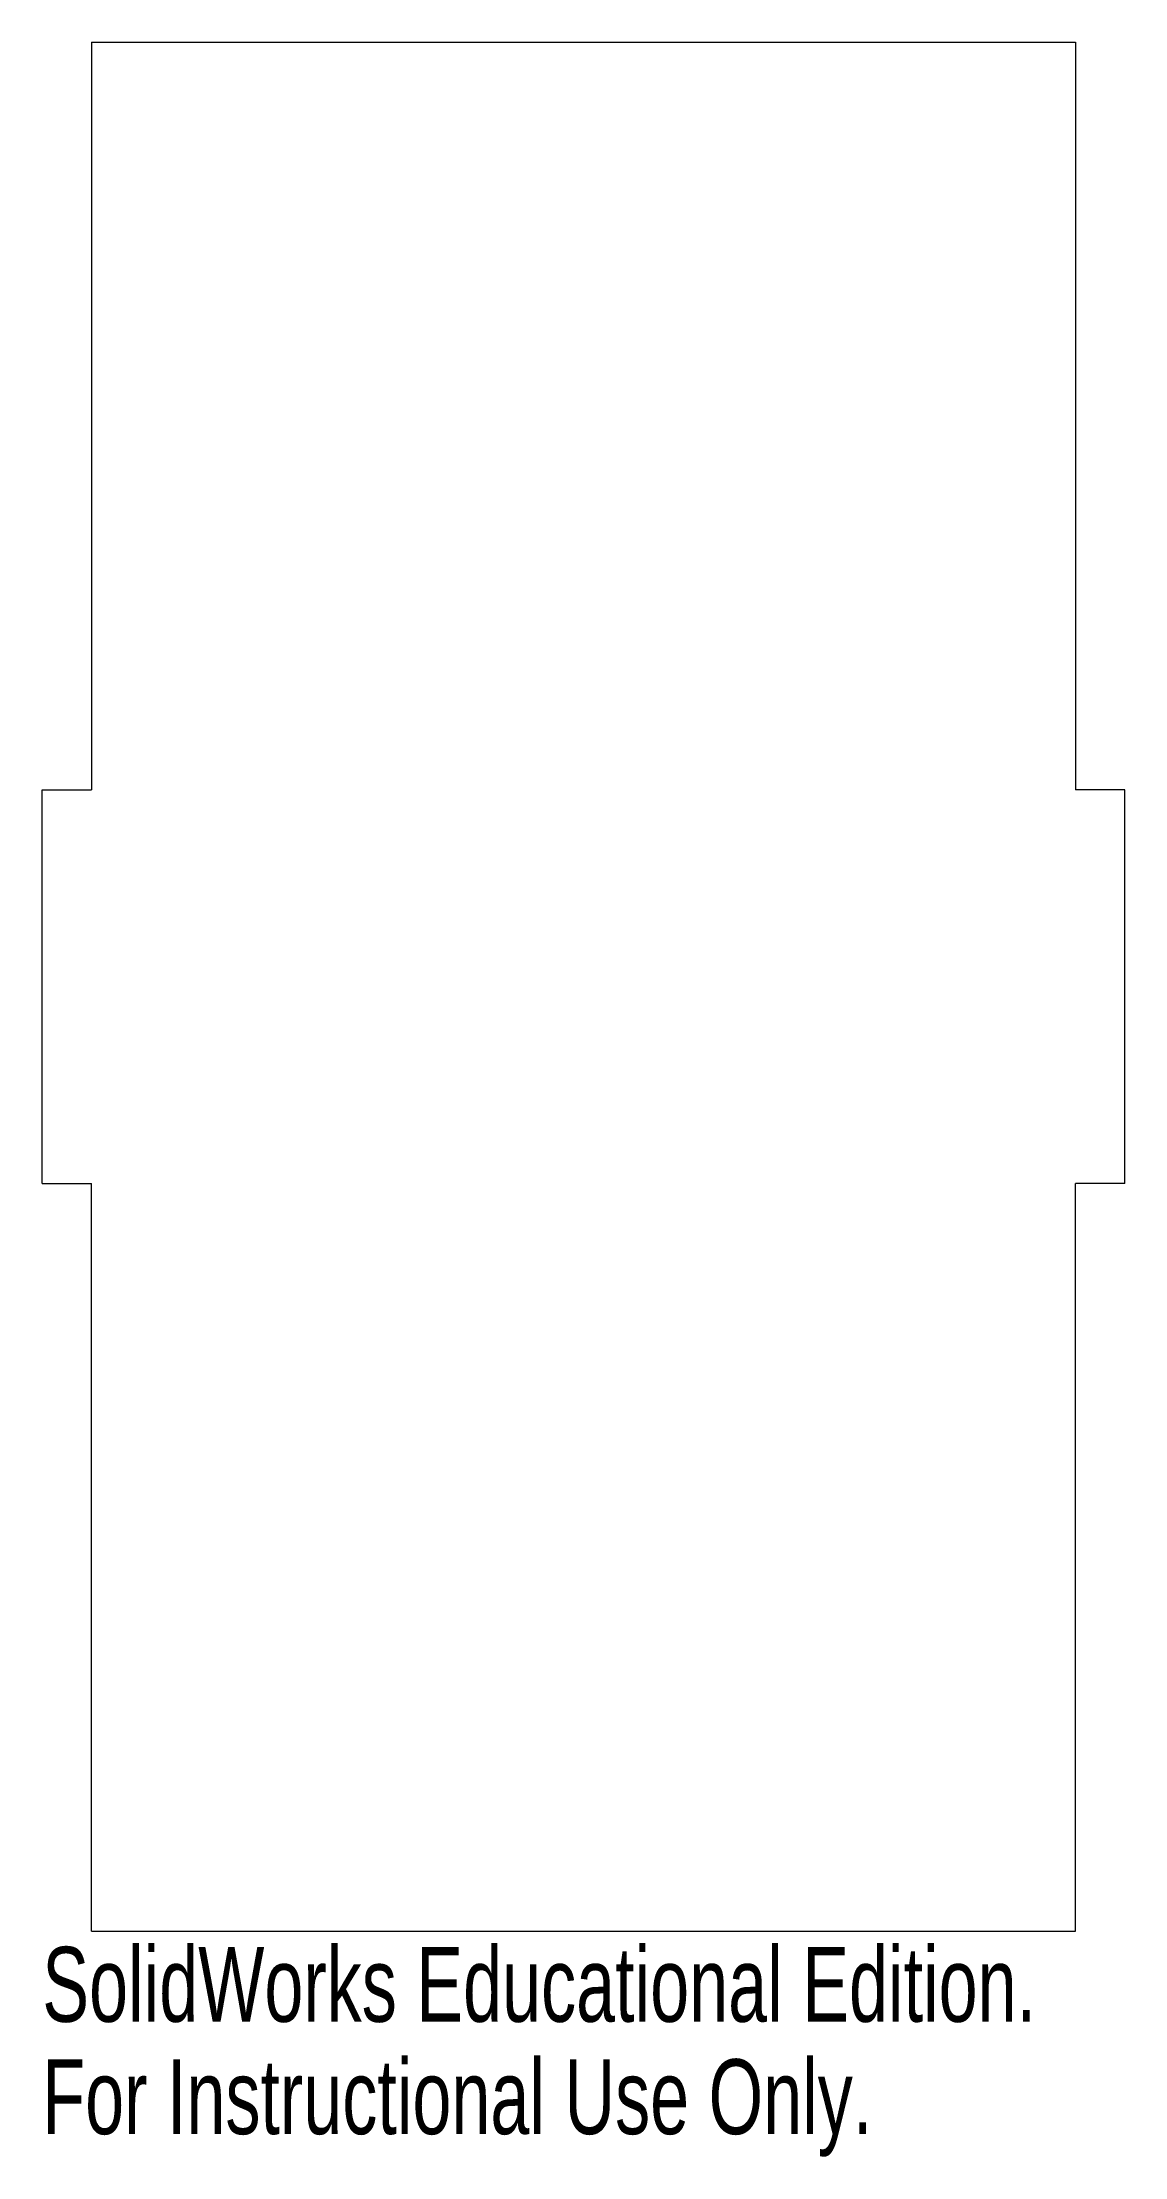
# Model space of a CAD drawing. Header units: inches. Extents: x 0 to 2.75, y -1.72 to 3.65.
import ezdxf

# ---------------------------------------------------------------- set-up
doc = ezdxf.new("R2010")
doc.units = ezdxf.units.IN
doc.header["$MEASUREMENT"] = 0
doc.styles.add('SLDTEXTSTYLE0', font='TXT', dxfattribs={"width": 0.7})

msp = doc.modelspace()

# ---------------------------------------------------------------- linework, layer by layer
at = {"color": 7, "linetype": 'Continuous', "lineweight": 15}
for p, q in [((0.125, 3.65), (2.625, 3.65)), ((0.125, 3.65), (0.125, 1.75)), ((2.625, 3.65), (2.625, 1.75)), ((0, 1.75), (0.125, 1.75)), ((0, 0.75), (0, 1.75)), ((2.75, 1.75), (2.625, 1.75)), ((2.75, 0.75), (2.75, 1.75)), ((0, 0.75), (0.125, 0.75)), ((0.125, -1.15), (0.125, 0.75)), ((2.625, -1.15), (2.625, 0.75)), ((2.75, 0.75), (2.625, 0.75)), ((0.125, -1.15), (2.625, -1.15))]:
    msp.add_line(p, q, dxfattribs=at)

# ---------------------------------------------------------------- texts
at = {"color": 7, "linetype": 'Continuous', "char_height": 0.1903, "attachment_point": 1, "style": 'SLDTEXTSTYLE0'}
for s, insert in [('SolidWorks Educational Edition.', (0, -1.1901)), ('For Instructional Use Only.', (0, -1.4756))]:
    msp.add_mtext(s, dxfattribs=dict(at, insert=insert))

doc.saveas('drawing.dxf')
